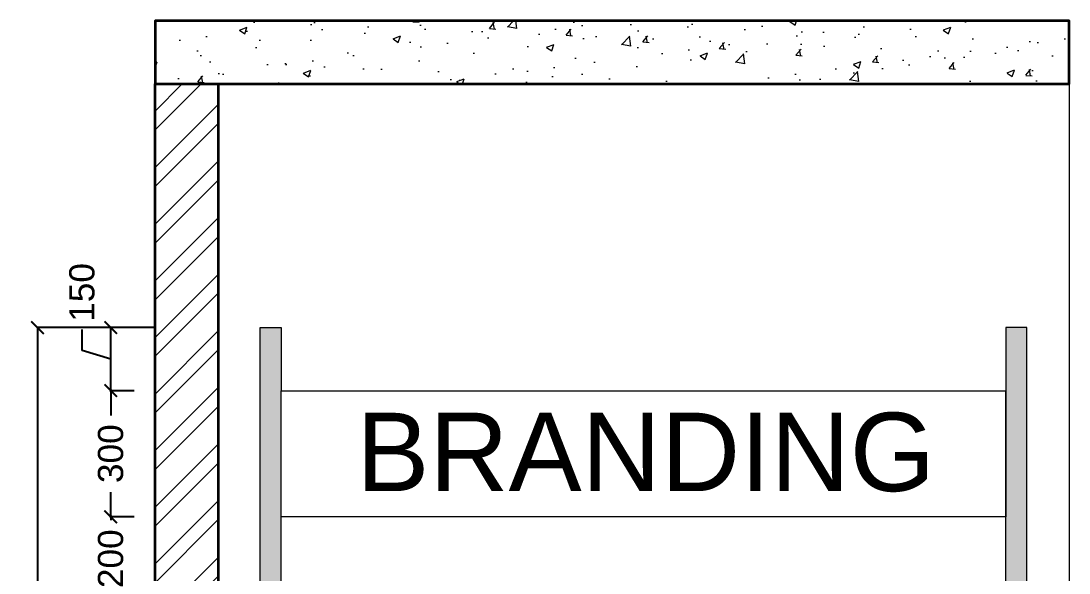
# Model space of a CAD drawing. Header units: millimetres. Extents: x 1464389 to 1998638, y -29162 to 256806.
# Drawn here: x 1550633 to 1553126, y 217962 to 219276 of the extents above; entities that cross this region are included whole.
import ezdxf

# ---------------------------------------------------------------- set-up
doc = ezdxf.new("R2010")
doc.units = ezdxf.units.MM
doc.header["$LTSCALE"] = 15
doc.header["$PDMODE"] = 35
doc.layers.get('0').update_dxf_attribs({"lineweight": 5})
for name, color, linetype, lineweight in [('dimension', 1, 'Continuous', 25), ('Hatch', 252, 'Continuous', 15), ('LS_DR_Wall', 5, 'Continuous', 35)]:
    doc.layers.add(name, color=color, linetype=linetype, lineweight=lineweight)
doc.layers.add('Text', color=250, linetype='Continuous')
doc.styles.add('ARIAL', font='arial.ttf')
doc.dimstyles.new('SC-25', dxfattribs={"dimtxt": 60, "dimasz": 30, "dimexe": 0, "dimexo": 0, "dimgap": 25, "dimtad": 0, "dimdec": 0, "dimzin": 0, "dimdsep": 46, "dimtxsty": 'ARIAL', "dimblk": 'ARCHTICK', "dimcen": 0.09, "dimdle": 3, "dimclrd": 251, "dimclre": 251, "dimclrt": 1, "dimadec": 0, "dimazin": 0, "dimtfac": 1, "dimtdec": 0, "dimtofl": 0, "dimtmove": 0, "dimatfit": 2, "dimfxl": 100, "dimtolj": 1, "dimtzin": 0, "dimarcsym": 0})

# ---------------------------------------------------------------- blocks, each defined once
blk = doc.blocks.new('_ArchTick')
at = {"color": 0, "linetype": 'ByBlock', "const_width": 0.15}
blk.add_lwpolyline([(-0.5, -0.5), (0.5, 0.5)], dxfattribs=at)
blk = doc.blocks.new('*D1857')
at = {"layer": 'Defpoints', "color": 0, "ltscale": 0.25, "transparency": 16777216}
for p in [(1550672.8, 218546.1), (1550952.5, 218546.1), (1550952.5, 216146.1)]:
    blk.add_point(p, dxfattribs=at)
at = {"layer": 'dimension', "color": 251, "lineweight": -2, "ltscale": 0.25, "transparency": 16777216}
for p, q in [((1550672.8, 218549.1), (1550672.8, 217461.1)), ((1550952.5, 218546.1), (1550672.8, 218546.1)), ((1550672.8, 216143.1), (1550672.8, 217231.1)), ((1550952.5, 216146.1), (1550672.8, 216146.1))]:
    blk.add_line(p, q, dxfattribs=at)
at = {"layer": 'dimension', "color": 251, "lineweight": -2, "ltscale": 0.25, "transparency": 16777216, "xscale": 30, "yscale": 30, "zscale": 30}
for p, rotation in [((1550672.8, 218546.1), 90), ((1550672.8, 216146.1), 270)]:
    blk.add_blockref('_ArchTick', p, dxfattribs=dict(at, rotation=rotation))
at = {"layer": 'dimension', "color": 1, "ltscale": 0.25, "transparency": 16777216, "insert": (1550672.8, 217346.1), "char_height": 60, "attachment_point": 5, "rotation": 90, "style": 'ARIAL'}
blk.add_mtext('\\A1;2400', dxfattribs=at)
blk = doc.blocks.new('*D1859')
at = {"layer": 'Defpoints', "color": 0, "ltscale": 0.25, "transparency": 16777216}
for p in [(1550846.8, 218096.1), (1550902.5, 218096.1), (1550902.5, 217896.1)]:
    blk.add_point(p, dxfattribs=at)
at = {"layer": 'dimension', "color": 251, "lineweight": -2, "ltscale": 0.25, "transparency": 16777216}
for p, q in [((1550846.8, 218099.1), (1550846.8, 218087.7)), ((1550902.5, 218096.1), (1550846.8, 218096.1)), ((1550846.8, 217893.1), (1550846.8, 217904.4)), ((1550902.5, 217896.1), (1550846.8, 217896.1))]:
    blk.add_line(p, q, dxfattribs=at)
at = {"layer": 'dimension', "color": 251, "lineweight": -2, "ltscale": 0.25, "transparency": 16777216, "xscale": 30, "yscale": 30, "zscale": 30}
for p, rotation in [((1550846.8, 218096.1), 90), ((1550846.8, 217896.1), 270)]:
    blk.add_blockref('_ArchTick', p, dxfattribs=dict(at, rotation=rotation))
at = {"layer": 'dimension', "color": 1, "ltscale": 0.25, "transparency": 16777216, "insert": (1550846.8, 217996.1), "char_height": 60, "attachment_point": 5, "rotation": 90, "style": 'ARIAL'}
blk.add_mtext('\\A1;200', dxfattribs=at)
blk = doc.blocks.new('*D1860')
at = {"layer": 'Defpoints', "color": 0, "ltscale": 0.25, "transparency": 16777216}
for p in [(1550846.8, 218396.1), (1550902.5, 218396.1), (1550902.5, 218096.1)]:
    blk.add_point(p, dxfattribs=at)
at = {"layer": 'dimension', "color": 251, "lineweight": -2, "ltscale": 0.25, "transparency": 16777216}
for p, q in [((1550846.8, 218399.1), (1550846.8, 218337.2)), ((1550902.5, 218396.1), (1550846.8, 218396.1)), ((1550846.8, 218093.1), (1550846.8, 218154.9)), ((1550902.5, 218096.1), (1550846.8, 218096.1))]:
    blk.add_line(p, q, dxfattribs=at)
at = {"layer": 'dimension', "color": 251, "lineweight": -2, "ltscale": 0.25, "transparency": 16777216, "xscale": 30, "yscale": 30, "zscale": 30}
for p, rotation in [((1550846.8, 218396.1), 90), ((1550846.8, 218096.1), 270)]:
    blk.add_blockref('_ArchTick', p, dxfattribs=dict(at, rotation=rotation))
at = {"layer": 'dimension', "color": 1, "ltscale": 0.25, "transparency": 16777216, "insert": (1550846.8, 218246.1), "char_height": 60, "attachment_point": 5, "rotation": 90, "style": 'ARIAL'}
blk.add_mtext('\\A1;300', dxfattribs=at)
blk = doc.blocks.new('*D1861')
at = {"layer": 'Defpoints', "color": 0, "ltscale": 0.25, "transparency": 16777216}
for p in [(1550846.8, 218546.1), (1550902.5, 218546.1), (1550902.5, 218396.1)]:
    blk.add_point(p, dxfattribs=at)
at = {"layer": 'dimension', "color": 251, "lineweight": -2, "ltscale": 0.25, "transparency": 16777216}
for p, q in [((1550778.6, 218491.5), (1550778.6, 218541.5)), ((1550846.8, 218393.1), (1550846.8, 218549.1)), ((1550902.5, 218546.1), (1550846.8, 218546.1)), ((1550846.8, 218471.1), (1550778.6, 218491.5)), ((1550902.5, 218396.1), (1550846.8, 218396.1))]:
    blk.add_line(p, q, dxfattribs=at)
at = {"layer": 'dimension', "color": 251, "lineweight": -2, "ltscale": 0.25, "transparency": 16777216, "xscale": 30, "yscale": 30, "zscale": 30}
for p, rotation in [((1550846.8, 218546.1), 90), ((1550846.8, 218396.1), 270)]:
    blk.add_blockref('_ArchTick', p, dxfattribs=dict(at, rotation=rotation))
at = {"layer": 'dimension', "color": 1, "ltscale": 0.25, "transparency": 16777216, "insert": (1550778.6, 218629.9), "char_height": 60, "attachment_point": 5, "rotation": 90, "style": 'ARIAL'}
blk.add_mtext('\\A1;150', dxfattribs=at)

msp = doc.modelspace()

# ---------------------------------------------------------------- hatches: boundary and pattern name
at = {"layer": 'Hatch', "ltscale": 0.25}
h = msp.add_hatch(dxfattribs=at)
h.set_pattern_fill('AR-CONC', color=256)
h.set_pattern_definition([(50, (360435.32, 316717.3), (182.184669, -15.939086), [19.05, -209.55]), (355, (360435.32, 316717.3), (-35.24342, 191.056845), [15.24, -167.640584]), (100.451445, (360450.5, 316715.97), (146.941247, 175.117752), [16.19001, -178.090245]), (46.1842, (360435.32, 316768.1), (271.07904, -42.04233), [28.575, -314.325]), (96.635558, (360457.9, 316764.6), (237.404134, 247.426125), [24.28502, -267.13561]), (351.18415, (360435.32, 316768.1), (237.404134, 247.426125), [22.85997, -251.45973]), (21, (360460.72, 316755.4), (151.614391, -102.265198), [19.05, -209.55]), (326, (360460.72, 316755.4), (61.802028, 184.187966), [15.24, -167.64]), (71.451445, (360473.36, 316746.88), (213.41642, 81.92277), [16.19001, -178.089938]), (37.5, (360435.32, 316717.3), (3.0886033, 84.555039), [0, -165.608, 0, -170.18, 0, -168.275]), (7.5, (360435.32, 316717.3), (66.8196625, 100.180575), [0, -97.028, 0, -161.798, 0, -64.135]), (327.5, (360378.68, 316717.3), (135.590595, -5.728744), [0, -63.5, 0, -198.12, 0, -262.89]), (317.5, (360353.28, 316717.3), (148.129181, 25.426491), [0, -82.55, 0, -131.572, 0, -186.69])])
h.paths.add_polyline_path([(1553125.7, 219276.1), (1550952.5, 219276.1), (1550952.5, 219126.1), (1553125.7, 219126.1)])
h.paths.add_polyline_path([(1553125.7, 216146.1), (1550952.5, 216146.1), (1550952.5, 215996.1), (1553125.7, 215996.1)])
h = msp.add_hatch(dxfattribs=at)
h.set_pattern_fill('ANSI32', color=256, scale=10)
h.set_pattern_definition([(45, (360435.32, 316717.3), (-67.351921, 67.351921), []), (45, (360480.22, 316717.3), (-67.351921, 67.351921), [])])
h.paths.add_polyline_path([(1551102.5, 219126.1), (1550952.5, 219126.1), (1550952.5, 216146.1), (1551102.5, 216146.1)])
h = msp.add_hatch(color=256, dxfattribs=at)
h.dxf.hatch_style = 1
h.paths.add_polyline_path([(1551252.5, 218546.1), (1551202.5, 218546.1), (1551202.5, 216146.1), (1551252.5, 216146.1), (1551252.5, 218396.1)])
h.paths.add_polyline_path([(1553025.7, 218546.1), (1552975.7, 218546.1), (1552975.7, 218396.1), (1552975.7, 218096.1), (1552975.7, 217878.4), (1553025.7, 217878.3)])
h.paths.add_polyline_path([(1553025.7, 217878.3), (1552975.7, 217878.4), (1552975.7, 217871.1), (1552975.7, 217599.8), (1553025.7, 217599.8)])
h.paths.add_polyline_path([(1553025.7, 217599.8), (1552975.7, 217599.8), (1552975.7, 216146.1), (1553025.7, 216146.1)])
h.paths.add_polyline_path([(1552975.7, 216471.1), (1551252.5, 216471.1), (1551252.5, 216446.1), (1552975.7, 216446.1)])
h.paths.add_polyline_path([(1552975.7, 217896.1), (1551252.5, 217896.1), (1551252.5, 217871.1), (1552975.7, 217871.1)])
h.paths.add_polyline_path([(1551792.5, 217871.1), (1551767.5, 217871.1), (1551767.5, 216471.1), (1551792.5, 216471.1)])
h.paths.add_polyline_path([(1551377.5, 217871.1), (1551352.5, 217871.1), (1551352.5, 216471.1), (1551377.5, 216471.1)])
h.paths.add_polyline_path([(1551767.5, 217421.3), (1551377.5, 217421.3), (1551377.5, 217396.3), (1551767.5, 217396.3)])
h.paths.add_polyline_path([(1551767.5, 216946.2), (1551377.5, 216946.2), (1551377.5, 216921.2), (1551767.5, 216921.2)])
h.paths.add_polyline_path([(1552309.9, 216946.2), (1551919.1, 216946.2), (1551919.1, 216921.2), (1552309.9, 216921.2)])
h.paths.add_polyline_path([(1552309.9, 217421.3), (1551919.1, 217421.3), (1551919.1, 217396.3), (1552309.9, 217396.3)])
h.paths.add_polyline_path([(1552334.9, 217871.1), (1552309.9, 217871.1), (1552309.9, 216471.1), (1552334.9, 216471.1)])
h.paths.add_polyline_path([(1551919.1, 217871.1), (1551894.1, 217871.1), (1551894.1, 216471.1), (1551919.1, 216471.1)])
h.paths.add_polyline_path([(1552460.7, 217871.1), (1552435.7, 217871.1), (1552435.7, 216471.1), (1552460.7, 216471.1)])
h.paths.add_polyline_path([(1552850.7, 216946.2), (1552460.7, 216946.2), (1552460.7, 216921.2), (1552850.7, 216921.2)])
h.paths.add_polyline_path([(1552875.7, 217599.9), (1552850.7, 217600), (1552850.7, 216471.1), (1552875.7, 216471.1)])
h.paths.add_polyline_path([(1552850.7, 217421.3), (1552460.7, 217421.3), (1552460.7, 217396.3), (1552850.7, 217396.3)])
h.paths.add_polyline_path([(1552875.7, 217871.1), (1552850.7, 217871.1), (1552850.7, 217600), (1552875.7, 217599.9)])

# ---------------------------------------------------------------- linework, layer by layer
at = {"ltscale": 0.25}
for p, q in [((1551202.5, 216146.1), (1551202.5, 218546.1)), ((1551202.5, 218546.1), (1551252.5, 218546.1)), ((1551252.5, 218546.1), (1551252.5, 218396.1)), ((1553025.7, 218546.1), (1552975.7, 218546.1)), ((1552975.7, 218546.1), (1552975.7, 218396.1)), ((1553025.7, 216146.1), (1553025.7, 218546.1)), ((1551252.5, 216146.1), (1551252.5, 218396.1)), ((1552975.7, 216146.1), (1552975.7, 218396.1))]:
    msp.add_line(p, q, dxfattribs=at)
msp.add_lwpolyline([(1551252.5, 218396.1), (1552975.7, 218396.1), (1552975.7, 218096.1), (1551252.5, 218096.1)], close=True, dxfattribs=at)
at = {"layer": 'Hatch', "ltscale": 0.25}
msp.add_line((1553125.7, 219126.1), (1553125.7, 216146.1), dxfattribs=at)
at = {"layer": 'LS_DR_Wall', "ltscale": 0.25}
for points in [[(1550952.5, 219126.1), (1553125.7, 219126.1), (1553125.7, 219276.1), (1550952.5, 219276.1)], [(1551102.5, 216146.1), (1550952.5, 216146.1), (1550952.5, 219126.1), (1551102.5, 219126.1)]]:
    msp.add_lwpolyline(points, close=True, dxfattribs=at)

# ---------------------------------------------------------------- texts
at = {"layer": 'Text', "color": 3, "insert": (1551430.6, 218343.7), "char_height": 186.72, "width": 3721.354, "attachment_point": 1, "style": 'ARIAL'}
msp.add_mtext('BRANDING', dxfattribs=at)

# ---------------------------------------------------------------- dimensions: what is measured, and where the dimension line sits
at = {"layer": 'dimension', "ltscale": 0.25}
for base, p1, p2, picture, middle in [((1550846.8, 218546.1), (1550902.5, 218396.1), (1550902.5, 218546.1), '*D1861', (1550778.6, 218566.5)), ((1550846.8, 218396.1), (1550902.5, 218096.1), (1550902.5, 218396.1), '*D1860', (1550846.8, 218246.1))]:
    dim = msp.add_linear_dim(base=base, p1=p1, p2=p2, angle=90, dimstyle='SC-25', override={"dimtmove": 1}, dxfattribs=at)
    dim.commit()
    dim.dimension.update_dxf_attribs({"geometry": picture, "text_midpoint": middle})
dim = msp.add_linear_dim(base=(1550672.8, 218546.1), p1=(1550952.5, 216146.1), p2=(1550952.5, 218546.1), angle=90, dimstyle='SC-25', dxfattribs=at)
dim.commit()
dim.dimension.update_dxf_attribs({"geometry": '*D1857', "text_midpoint": (1550672.8, 217346.1)})
dim = msp.add_linear_dim(base=(1550846.8, 218096.1), p1=(1550902.5, 217896.1), p2=(1550902.5, 218096.1), angle=90, dimstyle='SC-25', override={"dimtmove": 1}, dxfattribs=at)
dim.commit()
dim.dimension.update_dxf_attribs({"geometry": '*D1859', "text_midpoint": (1550846.8, 217996.1), "dimtype": 160})

doc.saveas('drawing.dxf')
